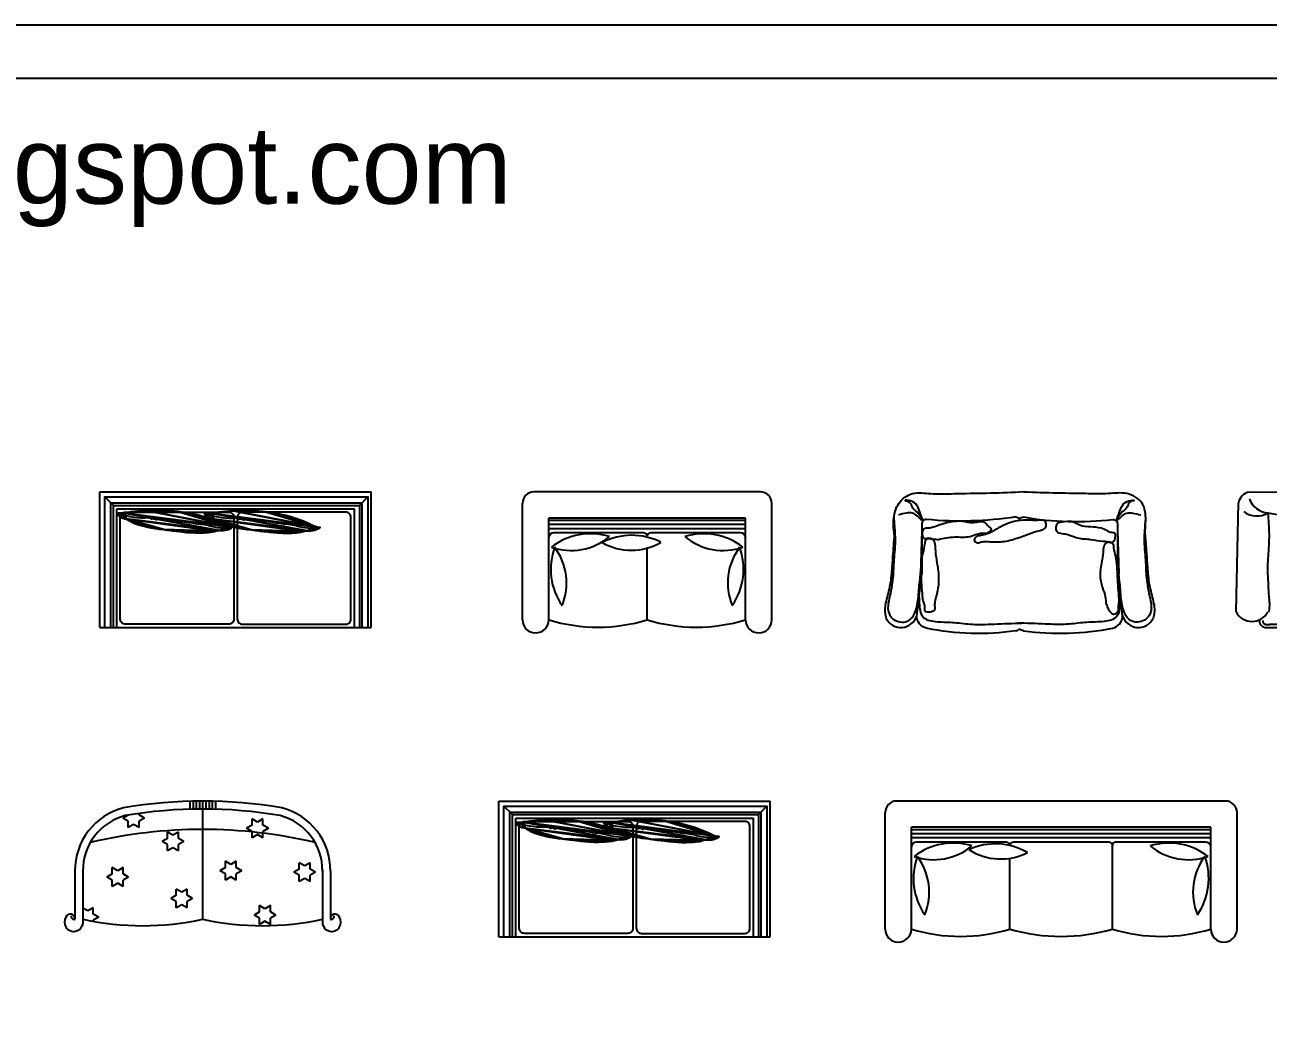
# Model space of a CAD drawing. Header units: inches. Extents: x 5.4 to 47.9, y 11.7 to 36.5.
# Drawn here: x 34 to 41.79, y 30.16 to 36.46 of the extents above; entities that cross this region are included whole.
import ezdxf

# ---------------------------------------------------------------- set-up
doc = ezdxf.new("R2010")
doc.units = ezdxf.units.IN
doc.header["$MEASUREMENT"] = 0
for name, color, linetype in [('02', 2, 'Continuous'), ('1', 1, 'Continuous'), ('4', 4, 'Continuous'), ('kadrbm', 4, 'Continuous')]:
    doc.layers.add(name, color=color, linetype=linetype)
doc.styles.add('bmmm', font='swissel.ttf')

# ---------------------------------------------------------------- blocks, each defined once
blk = doc.blocks.new('kadrbm')
at = {"layer": 'kadrbm', "color": 4}
blk.add_lwpolyline([(0, 0), (0, 24.7972), (21, 24.7972), (21, 0), (0, 0)], close=True, dxfattribs=at)
blk.add_lwpolyline([(20.6631, 0.3257), (20.6631, 24.4603), (0.3369, 24.4603), (0.3369, 0.3257), (20.6631, 0.3257)], dxfattribs=at)
at = {"layer": 'kadrbm', "color": 211, "true_color": 0xf674fb, "style": 'bmmm'}
blk.add_text('www.cad-libraries.blogspot.com', height=0.485134, dxfattribs=at).set_placement((0.5726, 23.6772))

msp = doc.modelspace()

# ---------------------------------------------------------------- linework, layer by layer
at = {"layer": '02'}
for centre, major_axis, start_param, end_param in [((34.8226, 33.0459, 0.0032), (0.6469, 0), 0.837758, 1.884956), ((35.3721, 33.044, 0.0032), (0.6469, 0), 0.837758, 1.884956), ((34.7567, 33.5658, 0.0032), (-0.3412, 0), 1.010853, 1.551548), ((34.5988, 33.4512, 0.0032), (-0.0928, 0), 1.316568, 1.8308), ((34.6556, 33.4076, 0.0032), (0.0813, 0), 3.313831, 4.444341), ((34.5463, 33.2984, 0.0032), (-0.1419, 0), 3.731389, 4.045727), ((34.943, 33.5706, 0.0032), (0.483, 0), 4.097201, 4.56122), ((34.1552, 31.1699, 0.0032), (-3.8716, 0), 4.453033, 4.558112), ((34.7703, 33.3175, 0.0032), (-0.0856, 0), 3.997718, 4.529983), ((34.7771, 33.3564, 0.0032), (-0.0194, 0), 3.147754, 4.121635), ((35.0469, 33.3627, 0.0032), (-0.0495, 0), 1.752332, 2.174418), ((35.0754, 33.3497, 0.0032), (0.0306, 0), 4.508706, 5.654813), ((35.1483, 33.4493, 0.0032), (-0.0928, 0), 1.316568, 1.8308), ((35.2051, 33.4057, 0.0032), (-0.0813, 0), 0.172238, 1.302748), ((35.3062, 33.5639, 0.0032), (-0.3412, 0), 1.010853, 1.551548), ((35.0958, 33.2965, 0.0032), (-0.1419, 0), 3.731389, 4.045727), ((35.4925, 33.5687, 0.0032), (-0.483, 0), 0.955609, 1.419627), ((34.7047, 31.168, 0.0032), (3.8716, 0), 1.311441, 1.416519), ((35.3198, 33.3156, 0.0032), (0.0856, 0), 0.856126, 1.38839), ((35.3266, 33.3545, 0.0032), (-0.0194, 0), 3.147754, 4.121635), ((35.5964, 33.3609, 0.0032), (0.0495, 0), -1.38926, -0.967175), ((35.6249, 33.3479, 0.0032), (-0.0306, 0), 1.367114, 2.51322), ((35.1001, 33.7965, 0.0032), (0.9003, 0), 4.454254, 4.551645), ((35.0837, 33.5534, 0.0032), (-0.483, 0), 1.303087, 1.767105), ((35.2466, 33.4277, 0.0032), (-0.2092, 0), 1.080426, 1.821149), ((35.2536, 33.212, 0.0032), (0.1419, 0), 1.818579, 2.132917), ((35.231, 33.3372, 0.0032), (0.0813, 0), 4.561558, 5.692068), ((35.3137, 33.3638, 0.0032), (-0.0928, 0), 0.891914, 1.406146), ((35.6496, 33.7947, 0.0032), (0.9003, 0), 4.454254, 4.551645), ((35.6332, 33.5515, 0.0032), (-0.483, 0), 1.303087, 1.767105), ((35.7961, 33.4259, 0.0032), (-0.2092, 0), 1.080426, 1.821149), ((35.8031, 33.2101, 0.0032), (0.1419, 0), 1.818579, 2.132917), ((35.7805, 33.3354, 0.0032), (0.0813, 0), 4.561558, 5.692068), ((35.8632, 33.3619, 0.0032), (-0.0928, 0), 0.891914, 1.406146), ((37.2558, 31.6293, 0.0032), (-0.3412, 0), 1.010853, 1.551548), ((37.0979, 31.5147, 0.0032), (-0.0928, 0), 1.316568, 1.8308), ((37.1547, 31.4711, 0.0032), (0.0813, 0), 3.313831, 4.444341), ((37.3217, 31.1094, 0.0032), (0.6469, 0), 0.837758, 1.884956), ((37.6474, 31.5128, 0.0032), (-0.0928, 0), 1.316568, 1.8308), ((37.7042, 31.4692, 0.0032), (-0.0813, 0), 0.172238, 1.302748), ((37.8053, 31.6274, 0.0032), (-0.3412, 0), 1.010853, 1.551548), ((37.8712, 31.1075, 0.0032), (0.6469, 0), 0.837758, 1.884956), ((37.0454, 31.3619, 0.0032), (-0.1419, 0), 3.731389, 4.045727), ((37.4421, 31.6341, 0.0032), (0.483, 0), 4.097201, 4.56122), ((36.6543, 29.2334, 0.0032), (-3.8716, 0), 4.453033, 4.558112), ((37.2694, 31.381, 0.0032), (-0.0856, 0), 3.997718, 4.529983), ((37.2762, 31.4199, 0.0032), (-0.0194, 0), 3.147754, 4.121635), ((37.5461, 31.4263, 0.0032), (-0.0495, 0), 1.752332, 2.174418), ((37.5745, 31.4132, 0.0032), (0.0306, 0), 4.508706, 5.654813), ((37.7458, 31.4912, 0.0032), (-0.2092, 0), 1.080426, 1.821149), ((37.5949, 31.36, 0.0032), (-0.1419, 0), 3.731389, 4.045727), ((37.9916, 31.6322, 0.0032), (-0.483, 0), 0.955609, 1.419627), ((37.8128, 31.4273, 0.0032), (-0.0928, 0), 0.891914, 1.406146), ((37.2038, 29.2315, 0.0032), (3.8716, 0), 1.311441, 1.416519), ((37.8189, 31.3791, 0.0032), (0.0856, 0), 0.856126, 1.38839), ((37.8258, 31.418, 0.0032), (-0.0194, 0), 3.147754, 4.121635), ((38.0956, 31.4244, 0.0032), (0.0495, 0), -1.38926, -0.967175), ((38.124, 31.4114, 0.0032), (-0.0306, 0), 1.367114, 2.51322), ((38.2953, 31.4894, 0.0032), (-0.2092, 0), 1.080426, 1.821149), ((38.3623, 31.4254, 0.0032), (-0.0928, 0), 0.891914, 1.406146), ((37.5992, 31.8601, 0.0032), (0.9003, 0), 4.454254, 4.551645), ((37.5829, 31.6169, 0.0032), (-0.483, 0), 1.303087, 1.767105), ((37.7527, 31.2755, 0.0032), (0.1419, 0), 1.818579, 2.132917), ((37.7301, 31.4007, 0.0032), (0.0813, 0), 4.561558, 5.692068), ((38.1487, 31.8582, 0.0032), (0.9003, 0), 4.454254, 4.551645), ((38.1324, 31.615, 0.0032), (-0.483, 0), 1.303087, 1.767105), ((38.3022, 31.2736, 0.0032), (0.1419, 0), 1.818579, 2.132917), ((38.2796, 31.3989, 0.0032), (0.0813, 0), 4.561558, 5.692068)]:
    msp.add_ellipse(centre, major_axis=major_axis, ratio=0.575, start_param=start_param, end_param=end_param, dxfattribs=at)
at = {"layer": '4'}
for p, q in [((34.4692, 33.5325), (36.1692, 33.5325)), ((34.4692, 32.6825), (34.4692, 33.5325)), ((34.5542, 33.4475), (34.5011, 33.5006)), ((36.0948, 33.4475), (36.1479, 33.5006)), ((36.1692, 32.6825), (36.1692, 33.5325)), ((38.6059, 33.5325), (37.188, 33.5325)), ((41.6675, 33.5308), (42.3746, 33.5325)), ((34.5754, 33.4263), (36.0629, 33.4263)), ((34.5754, 32.6825), (34.5754, 33.4263)), ((36.0629, 32.6825), (36.0629, 33.4263)), ((37.1161, 32.7311), (37.1161, 33.4606)), ((38.6779, 32.7311), (38.6779, 33.4606)), ((41.5854, 32.7817), (41.6007, 33.463)), ((38.5135, 33.3681), (37.2805, 33.3681)), ((37.2805, 32.7311), (37.2805, 33.3681)), ((38.5135, 33.3527), (37.2805, 33.3527)), ((38.5135, 32.7311), (38.5135, 33.3681)), ((38.5135, 33.327), (37.2805, 33.327)), ((38.5135, 33.3013), (37.2805, 33.3013)), ((37.8764, 33.2756), (37.3113, 33.2756)), ((37.897, 33.254), (37.897, 33.2551)), ((38.4826, 33.2756), (37.9175, 33.2756)), ((39.6169, 33.2902), (39.6098, 33.0188)), ((40.8434, 33.2902), (40.8505, 33.0188)), ((37.897, 32.7311), (37.897, 33.1744)), ((34.4692, 32.6825), (36.1692, 32.6825)), ((35.0329, 31.595), (35.0329, 31.545)), ((35.0529, 31.5955), (35.0529, 31.5455)), ((35.0729, 31.5958), (35.0729, 31.5458)), ((35.0929, 31.596), (35.0929, 31.546)), ((35.1129, 30.8561), (35.1129, 31.5961)), ((35.1329, 31.596), (35.1329, 31.546)), ((35.1529, 31.5958), (35.1529, 31.5458)), ((35.1729, 31.5955), (35.1729, 31.5455)), ((35.1929, 31.595), (35.1929, 31.545)), ((36.9683, 31.596), (38.6683, 31.596)), ((36.9683, 30.746), (36.9683, 31.596)), ((37.0533, 31.511), (37.0002, 31.5642)), ((38.5939, 31.511), (38.6471, 31.5642)), ((38.6683, 30.746), (38.6683, 31.596)), ((41.5197, 31.596), (39.4596, 31.596)), ((34.6464, 31.4696), (34.6123, 31.4893)), ((34.6464, 31.4302), (34.6464, 31.4696)), ((34.7146, 31.509), (34.7146, 31.5182)), ((34.7487, 31.4893), (34.7146, 31.509)), ((34.7487, 31.4893), (34.7146, 31.4696)), ((34.7146, 31.4302), (34.7146, 31.4696)), ((35.4563, 31.4646), (35.4222, 31.4843)), ((35.4222, 31.445), (35.4222, 31.4843)), ((35.4904, 31.4843), (35.4563, 31.4646)), ((35.4904, 31.445), (35.4904, 31.4843)), ((37.0746, 31.4898), (38.5621, 31.4898)), ((37.0746, 30.746), (37.0746, 31.4898)), ((38.5621, 30.746), (38.5621, 31.4898)), ((39.3877, 30.7946), (39.3877, 31.5241)), ((41.5916, 30.7946), (41.5916, 31.5241)), ((34.6805, 31.4499), (34.6464, 31.4302)), ((34.7146, 31.4302), (34.6805, 31.4499)), ((34.8923, 31.3626), (34.8923, 31.402)), ((34.9264, 31.3823), (34.8923, 31.402)), ((34.9605, 31.402), (34.9264, 31.3823)), ((34.9605, 31.3626), (34.9605, 31.402)), ((35.4222, 31.4056), (35.3881, 31.4253)), ((35.4222, 31.3662), (35.4222, 31.4056)), ((35.4563, 31.3859), (35.4222, 31.3662)), ((35.4904, 31.3662), (35.4563, 31.3859)), ((35.5245, 31.4253), (35.4904, 31.445)), ((35.5245, 31.4253), (35.4904, 31.4056)), ((35.4904, 31.3662), (35.4904, 31.4056)), ((41.4272, 31.4316), (39.5521, 31.4316)), ((39.5521, 30.7946), (39.5521, 31.4316)), ((41.4272, 31.4162), (39.5521, 31.4162)), ((41.4272, 31.3905), (39.5521, 31.3905)), ((41.4272, 30.7946), (41.4272, 31.4316)), ((34.8923, 31.3232), (34.8582, 31.3429)), ((34.8923, 31.2839), (34.8923, 31.3232)), ((34.9946, 31.3429), (34.9605, 31.3626)), ((34.9946, 31.3429), (34.9605, 31.3232)), ((34.9605, 31.2839), (34.9605, 31.3232)), ((41.4272, 31.3648), (39.5521, 31.3648)), ((40.148, 31.3392), (39.5829, 31.3392)), ((40.1685, 31.3176), (40.1685, 31.3186)), ((40.7902, 31.3392), (40.1891, 31.3392)), ((40.8107, 30.7946), (40.8107, 31.3186)), ((41.3964, 31.3392), (40.8313, 31.3392)), ((34.9264, 31.3035), (34.8923, 31.2839)), ((34.9605, 31.2839), (34.9264, 31.3035)), ((40.1685, 30.7946), (40.1685, 31.2379)), ((34.3129, 31.1661), (34.3129, 30.8561)), ((34.3629, 31.1658), (34.3629, 30.8261)), ((34.581, 31.1597), (34.5469, 31.1794)), ((34.5469, 31.14), (34.5469, 31.1794)), ((34.6151, 31.1794), (34.581, 31.1597)), ((34.6151, 31.14), (34.6151, 31.1794)), ((35.2553, 31.1403), (35.2212, 31.1599)), ((35.2894, 31.1993), (35.2553, 31.219)), ((35.2553, 31.1796), (35.2553, 31.219)), ((35.3235, 31.219), (35.2894, 31.1993)), ((35.3235, 31.1796), (35.3235, 31.219)), ((35.3576, 31.1599), (35.3235, 31.1796)), ((35.3576, 31.1599), (35.3235, 31.1403)), ((35.7178, 31.1311), (35.6837, 31.1508)), ((35.7178, 31.1705), (35.7178, 31.2099)), ((35.7519, 31.1902), (35.7178, 31.2099)), ((35.786, 31.2099), (35.7519, 31.1902)), ((35.786, 31.1705), (35.786, 31.2099)), ((35.8201, 31.1508), (35.786, 31.1705)), ((35.8201, 31.1508), (35.786, 31.1311)), ((35.8629, 31.1658), (35.8629, 30.8261)), ((35.9129, 31.1568), (35.9129, 30.8561)), ((34.5469, 31.1006), (34.5128, 31.1203)), ((34.5469, 31.0612), (34.5469, 31.1006)), ((34.581, 31.0809), (34.5469, 31.0612)), ((34.6151, 31.0612), (34.581, 31.0809)), ((34.6492, 31.1203), (34.6151, 31.14)), ((34.6492, 31.1203), (34.6151, 31.1006)), ((34.6151, 31.0612), (34.6151, 31.1006)), ((35.2553, 31.1009), (35.2553, 31.1403)), ((35.2894, 31.1206), (35.2553, 31.1009)), ((35.3235, 31.1009), (35.2894, 31.1206)), ((35.3235, 31.1009), (35.3235, 31.1403)), ((35.7178, 31.0917), (35.7178, 31.1311)), ((35.7519, 31.1114), (35.7178, 31.0917)), ((35.786, 31.0917), (35.7519, 31.1114)), ((35.786, 31.0917), (35.786, 31.1311)), ((34.982, 31.0255), (34.9479, 31.0452)), ((34.9479, 31.0058), (34.9479, 31.0452)), ((35.0161, 31.0452), (34.982, 31.0255)), ((35.0161, 31.0058), (35.0161, 31.0452)), ((35.0502, 30.9861), (35.0161, 31.0058)), ((34.3936, 30.9083), (34.3629, 30.926)), ((34.4277, 30.9279), (34.3936, 30.9083)), ((34.4277, 30.8886), (34.4277, 30.9279)), ((34.9479, 30.9664), (34.9138, 30.9861)), ((34.9479, 30.927), (34.9479, 30.9664)), ((34.982, 30.9467), (34.9479, 30.927)), ((35.0161, 30.927), (34.982, 30.9467)), ((35.0502, 30.9861), (35.0161, 30.9664)), ((35.0161, 30.927), (35.0161, 30.9664)), ((35.5031, 30.9218), (35.469, 30.9415)), ((35.469, 30.9021), (35.469, 30.9415)), ((35.5372, 30.9415), (35.5031, 30.9218)), ((35.5372, 30.9021), (35.5372, 30.9415)), ((34.4618, 30.8689), (34.4277, 30.8886)), ((34.4618, 30.8689), (34.4277, 30.8492)), ((34.4277, 30.8432), (34.4277, 30.8492)), ((35.469, 30.8627), (35.4349, 30.8824)), ((35.469, 30.8234), (35.469, 30.8627)), ((35.5031, 30.843), (35.469, 30.8234)), ((35.5372, 30.8234), (35.5031, 30.843)), ((35.5713, 30.8824), (35.5372, 30.9021)), ((35.5713, 30.8824), (35.5372, 30.8627)), ((35.5372, 30.8234), (35.5372, 30.8627)), ((34.3595, 30.8098), (34.3595, 30.8151)), ((36.9683, 30.746), (38.6683, 30.746))]:
    msp.add_line(p, q, dxfattribs=at)
for points in [[(34.5011, 32.6825), (34.5011, 33.5006), (36.1479, 33.5006), (36.1479, 32.6825)], [(34.5382, 32.6825), (34.5382, 33.4635), (36.1107, 33.4635), (36.1107, 32.6825)], [(34.5542, 32.6825), (34.5542, 33.4475), (36.0948, 33.4475), (36.0948, 32.6825)], [(37.0002, 30.746), (37.0002, 31.5642), (38.6471, 31.5642), (38.6471, 30.746)], [(34.6434, 31.5072), (34.6123, 31.4893)], [(37.0374, 30.746), (37.0374, 31.527), (38.6099, 31.527), (38.6099, 30.746)], [(37.0533, 30.746), (37.0533, 31.511), (38.5939, 31.511), (38.5939, 30.746)], [(35.4222, 31.445), (35.3881, 31.4253)], [(34.8923, 31.3626), (34.8582, 31.3429)], [(35.2553, 31.1796), (35.2212, 31.1599)], [(35.7178, 31.1705), (35.6837, 31.1508)], [(34.5469, 31.14), (34.5128, 31.1203)], [(34.9479, 31.0058), (34.9138, 30.9861)], [(35.469, 30.9021), (35.4349, 30.8824)]]:
    msp.add_lwpolyline(points, dxfattribs=at)
for points in [[(34.5967, 32.7356), (34.5967, 33.3731, -0.414214), (34.6286, 33.405), (35.2767, 33.405, -0.414214), (35.3086, 33.3731), (35.3086, 32.7356, -0.414214), (35.2767, 32.7038), (34.6286, 32.7038, -0.414214)], [(36.0417, 32.7356), (36.0417, 33.3731, 0.414214), (36.0098, 33.405), (35.3617, 33.405, 0.414214), (35.3298, 33.3731), (35.3298, 32.7356, 0.414214), (35.3617, 32.7038), (36.0098, 32.7038, 0.414214)], [(37.0958, 30.7992), (37.0958, 31.4367, -0.414214), (37.1277, 31.4685), (37.7758, 31.4685, -0.414214), (37.8077, 31.4367), (37.8077, 30.7992, -0.414214), (37.7758, 30.7673), (37.1277, 30.7673, -0.414214)], [(38.5408, 30.7992), (38.5408, 31.4367, 0.414214), (38.5089, 31.4685), (37.8608, 31.4685, 0.414214), (37.8289, 31.4367), (37.8289, 30.7992, 0.414214), (37.8608, 30.7673), (38.5089, 30.7673, 0.414214)]]:
    msp.add_lwpolyline(points, format="xyb", close=True, dxfattribs=at)
for points in [[(39.6469, 33.3594, 0.414214), (39.6169, 33.3294), (39.6169, 33.0188)], [(40.2056, 33.3752, -0.061412), (39.6469, 33.3594)], [(40.2056, 33.3752, -0.3849), (40.2252, 33.3615)], [(40.2547, 33.3752, 0.0702), (40.2252, 33.3615)], [(40.2547, 33.3752, 0.07244), (40.8134, 33.3594)], [(40.8134, 33.3594, -0.414214), (40.8434, 33.3294), (40.8434, 33.0188)], [(39.6469, 32.6781, -0.334335), (39.5855, 32.7551), (39.6169, 33.0188)], [(40.8134, 32.6781, 0.334335), (40.8748, 32.7551), (40.8434, 33.0188)], [(40.2056, 32.6623, -0.088202), (39.6469, 32.6781)], [(40.2056, 32.6623, 0.244357), (40.2302, 32.6751)], [(40.2547, 32.6623, -0.244357), (40.2302, 32.6751)], [(40.2547, 32.6623, 0.078252), (40.8134, 32.6781)]]:
    msp.add_lwpolyline(points, format="xyb", dxfattribs=at)
for centre, radius, start, end in [((37.188, 33.4606), 0.0719, 90, 180), ((38.6059, 33.4606), 0.0719, 0, 90), ((41.6843, 33.4475), 0.085, 101.40282, 169.48974), ((41.7952, 33.534), 0.1336, 199.46288, 265.41613), ((41.7149, 33.5145), 0.1333, 232.26669, 301.51169), ((42.1033, 35.1796), 1.8071, 259.83958, 278.63164), ((37.3113, 33.2448), 0.0308, 90, 180), ((37.5424, 32.8705), 0.3993, 72.85155, 127.81306), ((37.4205, 33.5393), 0.3741, 250.83024, 309.83436), ((37.8003, 32.8611), 0.3993, 62.8164, 117.77791), ((37.8764, 33.2551), 0.0205, 0, 90), ((37.9175, 33.2551), 0.0205, 90, 180), ((38.2516, 32.8705), 0.3993, 52.18694, 107.14845), ((38.3735, 33.5393), 0.3741, 230.16564, 289.16976), ((38.4826, 33.2448), 0.0308, 0, 90), ((37.6925, 33.0473), 0.3993, 159.69976, 214.66127), ((37.018, 32.9624), 0.3741, 337.67845, 36.68257), ((37.7968, 33.5409), 0.3741, 240.79509, 299.79921), ((38.7759, 32.9624), 0.3741, 143.31743, 202.32155), ((38.1014, 33.0473), 0.3993, 325.33873, 20.30024), ((37.1983, 32.7311), 0.0822, 180, 0), ((37.5887, 33.74), 1.0549, 253.01109, 286.98891), ((38.2052, 33.74), 1.0549, 253.01109, 286.98891), ((38.5957, 32.7311), 0.0822, 180, 0), ((39.487, 32.7864), 0.1033, 206.75206, 342.38717), ((40.9733, 32.7864), 0.1033, 197.61283, 333.24794), ((41.685, 32.8322), 0.1117, 206.87934, 333.12066), ((34.7176, 31.1615), 0.4047, 104.28604, 180.65697), ((35.1129, 28.6888), 2.9073, 80.19258, 99.80742), ((35.1129, 28.6888), 2.8573, 80.23291, 99.76709), ((35.5083, 31.1615), 0.4047, 359.34303, 75.71396), ((39.4596, 31.5241), 0.0719, 90, 180), ((41.5197, 31.5241), 0.0719, 0, 90), ((34.7176, 31.1615), 0.3547, 104.59287, 180.65697), ((35.5083, 31.1615), 0.3547, 359.34303, 75.40713), ((35.1129, 28.3351), 3.0831, 76.80755, 103.19245), ((39.5829, 31.3083), 0.0308, 90, 180), ((39.8139, 30.934), 0.3993, 72.85155, 127.81306), ((39.692, 31.6028), 0.3741, 250.83024, 309.83436), ((40.0781, 30.9287), 0.3993, 59.67804, 114.63956), ((40.148, 31.3186), 0.0205, 0, 90), ((40.1891, 31.3186), 0.0205, 90, 180), ((40.7902, 31.3186), 0.0205, 0, 90), ((40.8313, 31.3186), 0.0205, 90, 180), ((41.1653, 30.934), 0.3993, 52.18694, 107.14845), ((41.2872, 31.6028), 0.3741, 230.16564, 289.16976), ((41.3964, 31.3083), 0.0308, 0, 90), ((39.9641, 31.1108), 0.3993, 159.69976, 214.66127), ((39.2896, 31.0259), 0.3741, 337.67845, 36.68257), ((40.1118, 31.6077), 0.3741, 237.65674, 296.66086), ((41.6897, 31.0259), 0.3741, 143.31743, 202.32155), ((41.0152, 31.1108), 0.3993, 325.33873, 20.30024), ((34.3058, 30.8379), 0.0583, 147.43509, 348.28944), ((34.2839, 30.859), 0.0292, 354.33693, 159.18203), ((34.3072, 30.8733), 0.0181, 166.02407, 288.57804), ((34.7379, 32.569), 1.7535, 257.65117, 282.34883), ((35.4879, 32.569), 1.7535, 257.65117, 282.34883), ((35.9201, 30.8379), 0.0583, 191.71056, 32.56491), ((35.942, 30.859), 0.0292, 20.81797, 185.66307), ((35.9187, 30.8733), 0.0181, 251.42196, 13.97593), ((39.4699, 30.7946), 0.0822, 180, 0), ((39.8603, 31.8035), 1.0549, 253.01109, 286.98891), ((40.4896, 31.8957), 1.147, 253.74377, 286.25623), ((41.119, 31.8035), 1.0549, 253.01109, 286.98891), ((41.5094, 30.7946), 0.0822, 180, 0)]:
    msp.add_arc(centre, radius, start, end, dxfattribs=at)
for points in [[(39.4444, 33.2658), (39.4406, 33.3534), (39.4738, 33.4601), (39.5588, 33.5211), (39.6732, 33.5211), (39.8182, 33.5211), (40.0204, 33.5249), (40.2302, 33.5325)], [(41.0159, 33.2658), (41.0197, 33.3534), (40.9975, 33.4601), (40.9015, 33.5211), (40.7871, 33.5211), (40.6421, 33.5211), (40.4399, 33.5249), (40.2302, 33.5325)], [(39.6257, 33.3506), (39.6046, 33.4068), (39.5474, 33.4754), (39.513, 33.4792), (39.5474, 33.4601), (39.5512, 33.4487), (39.5741, 33.4182), (39.6008, 33.3915), (39.6257, 33.3506), (39.5893, 33.3801), (39.5588, 33.3991), (39.5207, 33.3991), (39.4711, 33.3877)], [(40.8346, 33.3506), (40.8557, 33.4068), (40.9129, 33.4754), (40.9473, 33.4792), (40.9129, 33.4601), (40.9091, 33.4487), (40.8862, 33.4182), (40.8595, 33.3915), (40.8346, 33.3506), (40.871, 33.3801), (40.9015, 33.3991), (40.9396, 33.3991), (40.9892, 33.3877)], [(39.4422, 33.3716), (39.448, 33.2844), (39.45, 33.2404), (39.442, 33.1044), (39.436, 32.9944), (39.4137, 32.8641), (39.4054, 32.8021), (39.417, 32.76), (39.4484, 32.7294), (39.5361, 32.7264), (39.5716, 32.7715), (39.5882, 32.8244), (39.6002, 32.9324), (39.6062, 32.9904), (39.6142, 33.0804)], [(39.7224, 33.2347), (39.8236, 33.2502), (39.9197, 33.2537), (39.9859, 33.2732), (40.0217, 33.2747), (40.0536, 33.2967), (40.0305, 33.3209), (40.0117, 33.3399), (39.9418, 33.3389), (39.87, 33.3468), (39.7729, 33.3376), (39.6888, 33.3107), (39.6593, 33.3041), (39.6331, 33.3016), (39.6203, 33.2778), (39.6314, 33.2411), (39.6575, 33.2436), (39.6844, 33.2386), (39.7249, 33.2345)], [(40.1113, 33.3134), (40.1727, 33.3401), (40.2999, 33.3546), (40.3536, 33.3541), (40.3845, 33.3528), (40.3964, 33.3322), (40.3899, 33.3079), (40.3767, 33.2975), (40.3407, 33.2863), (40.2048, 33.2393), (40.1093, 33.2198), (40.021, 33.2209), (39.9908, 33.2185), (39.9651, 33.2132), (39.9459, 33.2323), (39.9579, 33.2511), (39.9874, 33.2587), (40.0599, 33.2848), (40.1113, 33.3134)], [(40.7404, 33.3056), (40.6739, 33.3134), (40.6061, 33.3228), (40.5553, 33.3472), (40.4963, 33.3424), (40.4687, 33.336), (40.4611, 33.2852), (40.495, 33.272), (40.5327, 33.2645), (40.5929, 33.2438), (40.6758, 33.2344), (40.7504, 33.2231), (40.7805, 33.2207), (40.8062, 33.2155), (40.8254, 33.2345), (40.8256, 33.2728), (40.7999, 33.2781), (40.7757, 33.2907), (40.7382, 33.3065)], [(41.0181, 33.3716), (41.0123, 33.2844), (41.0103, 33.2404), (41.0183, 33.1044), (41.0243, 32.9944), (41.0466, 32.8641), (41.0549, 32.8021), (41.0433, 32.76), (41.0119, 32.7294), (40.9242, 32.7264), (40.8887, 32.7715), (40.8721, 32.8244), (40.8601, 32.9324), (40.8541, 32.9904), (40.8461, 33.0804)], [(41.7846, 33.4008), (41.7921, 33.2673), (41.7858, 33.129), (41.7827, 33.0379), (41.7858, 32.9657), (41.789, 32.8934), (41.7921, 32.796), (41.789, 32.7803)], [(39.4444, 33.2658), (39.4346, 33.1283), (39.4271, 33.0207), (39.4095, 32.9106), (39.387, 32.8104), (39.387, 32.7754), (39.3948, 32.7399)], [(41.0159, 33.2658), (41.0257, 33.1283), (41.0333, 33.0207), (41.0508, 32.9106), (41.0733, 32.8104), (41.0733, 32.7754), (41.0655, 32.7399)], [(39.6221, 32.8773), (39.6146, 33.0236), (39.6259, 33.1512), (39.6371, 33.2037), (39.6447, 33.2337), (39.6672, 33.2412), (39.6897, 33.2299), (39.6972, 33.2149), (39.701, 33.1774), (39.7197, 33.0349), (39.7197, 32.9373), (39.701, 32.8511), (39.6972, 32.821), (39.6972, 32.7948), (39.6747, 32.7798), (39.6371, 32.7873), (39.6371, 32.8135), (39.6296, 32.8398), (39.6217, 32.8797)], [(40.8519, 32.8612), (40.8412, 33.0014), (40.83, 33.129), (40.8187, 33.1815), (40.8112, 33.2115), (40.7887, 33.219), (40.7662, 33.2077), (40.7586, 33.1927), (40.7549, 33.1552), (40.7361, 33.0127), (40.7509, 32.9316), (40.7688, 32.8759), (40.7751, 32.8276), (40.7867, 32.7992), (40.7993, 32.7792), (40.8187, 32.7651), (40.8445, 32.7824), (40.8477, 32.8066), (40.8519, 32.8612)], [(39.601, 32.8732), (39.6038, 32.8066), (39.6232, 32.7511), (39.701, 32.7206), (39.8093, 32.715), (39.9204, 32.7039), (40.0481, 32.7039), (40.2231, 32.7095), (40.2425, 32.7095)], [(40.8593, 32.8732), (40.8565, 32.8066), (40.8371, 32.7511), (40.7593, 32.7206), (40.651, 32.715), (40.5399, 32.7039), (40.4122, 32.7039), (40.2372, 32.7095), (40.2178, 32.7095)], [(41.7355, 32.7332), (41.7323, 32.7175), (41.7575, 32.6861), (41.7984, 32.6829), (41.9808, 32.6703), (42.1381, 32.6672), (42.3331, 32.6703), (42.3746, 32.6798)]]:
    msp.add_spline(points, degree=3, dxfattribs=at)
msp.add_open_spline([(41.7546, 32.7272), (41.7539, 32.7251), (41.7534, 32.7234), (41.7526, 32.7205), (41.7524, 32.7195), (41.7523, 32.7185), (41.7523, 32.7183), (41.7523, 32.718), (41.7523, 32.718), (41.7524, 32.7177), (41.7524, 32.7175), (41.7526, 32.7168), (41.7528, 32.7163), (41.7538, 32.7141), (41.7551, 32.7122), (41.7587, 32.7085), (41.761, 32.7068), (41.7654, 32.7043), (41.7674, 32.7035), (41.7721, 32.7024), (41.7748, 32.7021), (41.7811, 32.7019), (41.7847, 32.7021), (41.7911, 32.7025), (41.7938, 32.7027), (41.8001, 32.7031), (41.8036, 32.7032), (41.8106, 32.7035), (41.8141, 32.7036), (41.8246, 32.7037), (41.8315, 32.7037), (41.8521, 32.703), (41.8657, 32.7021), (41.8965, 32.6993), (41.9135, 32.6973), (41.9446, 32.6938), (41.9586, 32.6923), (41.9811, 32.6903), (41.9896, 32.6898), (42.0068, 32.6889), (42.0155, 32.6886), (42.0416, 32.6879), (42.0592, 32.6879), (42.0929, 32.6878), (42.109, 32.6878), (42.1361, 32.6873), (42.1471, 32.687), (42.1689, 32.6862), (42.1797, 32.6857), (42.212, 32.6843), (42.2333, 32.6835), (42.2658, 32.6838), (42.2773, 32.6841), (42.2984, 32.6857), (42.308, 32.6866), (42.3257, 32.6892), (42.3337, 32.6907), (42.3503, 32.6944), (42.3587, 32.6964), (42.3681, 32.6988), (42.3689, 32.699), (42.3697, 32.6992)], degree=3, knots=[0, 0, 0, 0, 0.626209, 0.626209, 1.252418, 1.252418, 1.553817, 1.553817, 1.84147, 1.84147, 2.129123, 2.129123, 2.704428, 2.704428, 3.941196, 3.941196, 5.177963, 5.177963, 6.414731, 6.414731, 7.651499, 7.651499, 8.888266, 8.888266, 9.673624, 9.673624, 10.662596, 10.662596, 11.651568, 11.651568, 13.629512, 13.629512, 17.5854, 17.5854, 22.702213, 22.702213, 26.999813, 26.999813, 29.662687, 29.662687, 32.32556, 32.32556, 37.651308, 37.651308, 42.429463, 42.429463, 45.645776, 45.645776, 48.862089, 48.862089, 55.294716, 55.294716, 58.8982, 58.8982, 61.9454, 61.9454, 64.596409, 64.596409, 67.247418, 67.247418, 67.498468, 67.498468, 67.498468, 67.498468], dxfattribs=at)

# ---------------------------------------------------------------- block references
at = {"layer": 'kadrbm'}
msp.add_blockref('kadrbm', (26.9109, 11.6597), dxfattribs=at)

# ---------------------------------------------------------------- meshes
at = {"layer": '1'}
mesh = msp.add_polyface(dxfattribs=at)
corners = [(34.634, 33.3625, 0.0032), (35.2168, 33.2907, 0.0032), (34.6227, 33.3996, 0.0032), (35.2804, 33.314, 0.0032), (35.1959, 33.2865, 0.0032), (34.6149, 33.3671, 0.0032), (34.7549, 33.4158, 0.0032), (35.2944, 33.3116, 0.0032), (35.2854, 33.3025, 0.0032), (34.8702, 33.296, 0.0032), (34.8425, 33.2989, 0.0032), (34.5813, 33.3886, 0.0032), (34.6085, 33.3981, 0.0032), (34.594, 33.3979, 0.0032), (35.2673, 33.3176, 0.0032), (34.9571, 33.4097, 0.0032), (35.2985, 33.3112, 0.0032), (35.2188, 33.291, 0.0032), (35.264, 33.2945, 0.0032), (35.1342, 33.2772, 0.0032), (34.956, 33.2855, 0.0032), (34.6356, 33.3618, 0.0032), (34.7014, 33.3301, 0.0032), (34.5952, 33.3763, 0.0032), (34.5771, 33.3955, 0.0032), (34.5795, 33.399, 0.0032), (34.5755, 33.3996, 0.0032), (34.6551, 33.4052, 0.0032), (34.8564, 33.4173, 0.0032), (35.0544, 33.3931, 0.0032), (35.2554, 33.3223, 0.0032), (35.146, 33.368, 0.0032), (35.2297, 33.3349, 0.0032), (35.2941, 33.3078, 0.0032), (35.2752, 33.298, 0.0032), (35.252, 33.2921, 0.0032), (35.2395, 33.2908, 0.0032), (35.2267, 33.2906, 0.0032), (35.178, 33.281, 0.0032), (35.0585, 33.276, 0.0032), (34.9833, 33.2817, 0.0032), (34.9129, 33.2902, 0.0032), (34.7699, 33.3113, 0.0032), (34.6517, 33.353, 0.0032), (34.6642, 33.3438, 0.0032), (34.6264, 33.3639, 0.0032), (34.6044, 33.3712, 0.0032), (34.5874, 33.3821, 0.0032)]
mesh.append_faces([[corners[k] for k in face] for face in [(0, 1, 2), (1, 3, 2), (2, 5, 0), (3, 6, 2), (1, 8, 7), (0, 9, 4), (2, 11, 5), (14, 15, 6), (17, 18, 8), (9, 19, 4), (9, 20, 19), (21, 22, 10), (11, 23, 5)]], dxfattribs={"vtx0": -1, "vtx1": -1, "vtx2": -1})
mesh.append_faces([[corners[k] for k in face] for face in [(0, 4, 1), (1, 7, 3), (0, 10, 9), (8, 16, 7), (13, 24, 11), (14, 29, 15), (30, 31, 29), (17, 35, 18), (17, 36, 35), (20, 39, 19)]], dxfattribs={"vtx0": -1, "vtx2": -1})
mesh.append_faces([[corners[k] for k in face] for face in [(2, 12, 11), (12, 13, 11), (3, 14, 6), (1, 17, 8), (0, 21, 10), (13, 25, 24), (14, 30, 29), (21, 43, 22)]], dxfattribs={"vtx1": -1, "vtx2": -1})
mesh.append_faces([[corners[k] for k in face] for face in [(25, 26, 24), (6, 27, 2), (15, 28, 6), (30, 32, 31), (8, 33, 16), (18, 34, 8), (17, 37, 36), (19, 38, 4), (20, 40, 39), (9, 41, 20), (22, 42, 10), (43, 44, 22), (5, 45, 0), (23, 46, 5), (11, 47, 23)]], dxfattribs={"vtx2": -1})
mesh = msp.add_polyface(dxfattribs=at)
corners = [(35.1835, 33.3606, 0.0032), (35.7664, 33.2889, 0.0032), (35.1722, 33.3978, 0.0032), (35.8299, 33.3121, 0.0032), (35.7454, 33.2846, 0.0032), (35.1644, 33.3652, 0.0032), (35.3044, 33.4139, 0.0032), (35.8439, 33.3098, 0.0032), (35.8349, 33.3006, 0.0032), (35.4197, 33.2941, 0.0032), (35.392, 33.297, 0.0032), (35.1308, 33.3867, 0.0032), (35.158, 33.3963, 0.0032), (35.1435, 33.396, 0.0032), (35.8168, 33.3157, 0.0032), (35.5066, 33.4078, 0.0032), (35.848, 33.3093, 0.0032), (35.7683, 33.2892, 0.0032), (35.8135, 33.2927, 0.0032), (35.6837, 33.2753, 0.0032), (35.5055, 33.2837, 0.0032), (35.1851, 33.3599, 0.0032), (35.251, 33.3282, 0.0032), (35.1447, 33.3744, 0.0032), (35.1266, 33.3936, 0.0032), (35.129, 33.3971, 0.0032), (35.125, 33.3977, 0.0032), (35.2046, 33.4033, 0.0032), (35.4059, 33.4155, 0.0032), (35.6039, 33.3913, 0.0032), (35.8049, 33.3204, 0.0032), (35.6955, 33.3661, 0.0032), (35.7792, 33.3331, 0.0032), (35.8436, 33.306, 0.0032), (35.8248, 33.2962, 0.0032), (35.8015, 33.2902, 0.0032), (35.789, 33.2889, 0.0032), (35.7762, 33.2887, 0.0032), (35.7275, 33.2791, 0.0032), (35.608, 33.2742, 0.0032), (35.5328, 33.2798, 0.0032), (35.4624, 33.2883, 0.0032), (35.3194, 33.3094, 0.0032), (35.2012, 33.3511, 0.0032), (35.2137, 33.3419, 0.0032), (35.1759, 33.3621, 0.0032), (35.1539, 33.3694, 0.0032), (35.1369, 33.3802, 0.0032)]
mesh.append_faces([[corners[k] for k in face] for face in [(0, 1, 2), (1, 3, 2), (2, 5, 0), (3, 6, 2), (1, 8, 7), (0, 9, 4), (2, 11, 5), (14, 15, 6), (17, 18, 8), (9, 19, 4), (9, 20, 19), (21, 22, 10), (11, 23, 5)]], dxfattribs={"vtx0": -1, "vtx1": -1, "vtx2": -1})
mesh.append_faces([[corners[k] for k in face] for face in [(0, 4, 1), (1, 7, 3), (0, 10, 9), (8, 16, 7), (13, 24, 11), (14, 29, 15), (30, 31, 29), (17, 35, 18), (17, 36, 35), (20, 39, 19)]], dxfattribs={"vtx0": -1, "vtx2": -1})
mesh.append_faces([[corners[k] for k in face] for face in [(2, 12, 11), (12, 13, 11), (3, 14, 6), (1, 17, 8), (0, 21, 10), (13, 25, 24), (14, 30, 29), (21, 43, 22)]], dxfattribs={"vtx1": -1, "vtx2": -1})
mesh.append_faces([[corners[k] for k in face] for face in [(25, 26, 24), (6, 27, 2), (15, 28, 6), (30, 32, 31), (8, 33, 16), (18, 34, 8), (17, 37, 36), (19, 38, 4), (20, 40, 39), (9, 41, 20), (22, 42, 10), (43, 44, 22), (5, 45, 0), (23, 46, 5), (11, 47, 23)]], dxfattribs={"vtx2": -1})
mesh = msp.add_polyface(dxfattribs=at)
corners = [(37.1331, 31.426, 0.0032), (37.716, 31.3543, 0.0032), (37.1218, 31.4631, 0.0032), (37.7795, 31.3775, 0.0032), (37.695, 31.35, 0.0032), (37.114, 31.4306, 0.0032), (37.2541, 31.4793, 0.0032), (37.7935, 31.3751, 0.0032), (37.7845, 31.366, 0.0032), (37.3693, 31.3595, 0.0032), (37.3417, 31.3624, 0.0032), (37.0804, 31.4521, 0.0032), (37.1076, 31.4616, 0.0032), (37.0931, 31.4614, 0.0032), (37.7664, 31.3811, 0.0032), (37.4562, 31.4732, 0.0032), (37.7976, 31.3747, 0.0032), (37.7179, 31.3545, 0.0032), (37.7632, 31.3581, 0.0032), (37.6333, 31.3407, 0.0032), (37.4551, 31.349, 0.0032), (37.1347, 31.4253, 0.0032), (37.2006, 31.3936, 0.0032), (37.0943, 31.4398, 0.0032), (37.0762, 31.459, 0.0032), (37.0786, 31.4625, 0.0032), (37.0746, 31.4631, 0.0032), (37.1542, 31.4687, 0.0032), (37.3555, 31.4808, 0.0032), (37.5535, 31.4566, 0.0032), (37.7545, 31.3858, 0.0032), (37.6451, 31.4315, 0.0032), (37.7288, 31.3985, 0.0032), (37.7933, 31.3713, 0.0032), (37.7744, 31.3616, 0.0032), (37.7511, 31.3556, 0.0032), (37.7386, 31.3543, 0.0032), (37.7258, 31.3541, 0.0032), (37.6771, 31.3445, 0.0032), (37.5576, 31.3395, 0.0032), (37.4824, 31.3452, 0.0032), (37.412, 31.3537, 0.0032), (37.269, 31.3748, 0.0032), (37.1508, 31.4165, 0.0032), (37.1633, 31.4073, 0.0032), (37.1255, 31.4274, 0.0032), (37.1035, 31.4348, 0.0032), (37.0865, 31.4456, 0.0032)]
mesh.append_faces([[corners[k] for k in face] for face in [(0, 1, 2), (1, 3, 2), (2, 5, 0), (3, 6, 2), (1, 8, 7), (0, 9, 4), (2, 11, 5), (14, 15, 6), (17, 18, 8), (9, 19, 4), (9, 20, 19), (21, 22, 10), (11, 23, 5)]], dxfattribs={"vtx0": -1, "vtx1": -1, "vtx2": -1})
mesh.append_faces([[corners[k] for k in face] for face in [(0, 4, 1), (1, 7, 3), (0, 10, 9), (8, 16, 7), (13, 24, 11), (14, 29, 15), (30, 31, 29), (17, 35, 18), (17, 36, 35), (20, 39, 19)]], dxfattribs={"vtx0": -1, "vtx2": -1})
mesh.append_faces([[corners[k] for k in face] for face in [(2, 12, 11), (12, 13, 11), (3, 14, 6), (1, 17, 8), (0, 21, 10), (13, 25, 24), (14, 30, 29), (21, 43, 22)]], dxfattribs={"vtx1": -1, "vtx2": -1})
mesh.append_faces([[corners[k] for k in face] for face in [(25, 26, 24), (6, 27, 2), (15, 28, 6), (30, 32, 31), (8, 33, 16), (18, 34, 8), (17, 37, 36), (19, 38, 4), (20, 40, 39), (9, 41, 20), (22, 42, 10), (43, 44, 22), (5, 45, 0), (23, 46, 5), (11, 47, 23)]], dxfattribs={"vtx2": -1})
mesh = msp.add_polyface(dxfattribs=at)
corners = [(37.6827, 31.4241, 0.0032), (38.2655, 31.3524, 0.0032), (37.6713, 31.4613, 0.0032), (38.329, 31.3757, 0.0032), (38.2445, 31.3481, 0.0032), (37.6635, 31.4287, 0.0032), (37.8036, 31.4774, 0.0032), (38.343, 31.3733, 0.0032), (38.334, 31.3641, 0.0032), (37.9189, 31.3577, 0.0032), (37.8912, 31.3606, 0.0032), (37.6299, 31.4502, 0.0032), (37.6571, 31.4598, 0.0032), (37.6426, 31.4596, 0.0032), (38.3159, 31.3793, 0.0032), (38.0057, 31.4714, 0.0032), (38.3471, 31.3728, 0.0032), (38.2674, 31.3527, 0.0032), (38.3127, 31.3562, 0.0032), (38.1829, 31.3388, 0.0032), (38.0046, 31.3472, 0.0032), (37.6842, 31.4234, 0.0032), (37.7501, 31.3917, 0.0032), (37.6438, 31.4379, 0.0032), (37.6257, 31.4571, 0.0032), (37.6282, 31.4606, 0.0032), (37.6241, 31.4612, 0.0032), (37.7038, 31.4668, 0.0032), (37.905, 31.479, 0.0032), (38.103, 31.4548, 0.0032), (38.304, 31.3839, 0.0032), (38.1946, 31.4296, 0.0032), (38.2783, 31.3966, 0.0032), (38.3428, 31.3695, 0.0032), (38.3239, 31.3597, 0.0032), (38.3006, 31.3537, 0.0032), (38.2881, 31.3524, 0.0032), (38.2754, 31.3522, 0.0032), (38.2266, 31.3426, 0.0032), (38.1071, 31.3377, 0.0032), (38.0319, 31.3434, 0.0032), (37.9615, 31.3518, 0.0032), (37.8185, 31.3729, 0.0032), (37.7004, 31.4146, 0.0032), (37.7128, 31.4054, 0.0032), (37.6751, 31.4256, 0.0032), (37.653, 31.4329, 0.0032), (37.636, 31.4438, 0.0032)]
mesh.append_faces([[corners[k] for k in face] for face in [(0, 1, 2), (1, 3, 2), (2, 5, 0), (3, 6, 2), (1, 8, 7), (0, 9, 4), (2, 11, 5), (14, 15, 6), (17, 18, 8), (9, 19, 4), (9, 20, 19), (21, 22, 10), (11, 23, 5)]], dxfattribs={"vtx0": -1, "vtx1": -1, "vtx2": -1})
mesh.append_faces([[corners[k] for k in face] for face in [(0, 4, 1), (1, 7, 3), (0, 10, 9), (8, 16, 7), (13, 24, 11), (14, 29, 15), (30, 31, 29), (17, 35, 18), (17, 36, 35), (20, 39, 19)]], dxfattribs={"vtx0": -1, "vtx2": -1})
mesh.append_faces([[corners[k] for k in face] for face in [(2, 12, 11), (12, 13, 11), (3, 14, 6), (1, 17, 8), (0, 21, 10), (13, 25, 24), (14, 30, 29), (21, 43, 22)]], dxfattribs={"vtx1": -1, "vtx2": -1})
mesh.append_faces([[corners[k] for k in face] for face in [(25, 26, 24), (6, 27, 2), (15, 28, 6), (30, 32, 31), (8, 33, 16), (18, 34, 8), (17, 37, 36), (19, 38, 4), (20, 40, 39), (9, 41, 20), (22, 42, 10), (43, 44, 22), (5, 45, 0), (23, 46, 5), (11, 47, 23)]], dxfattribs={"vtx2": -1})

doc.saveas('drawing.dxf')
